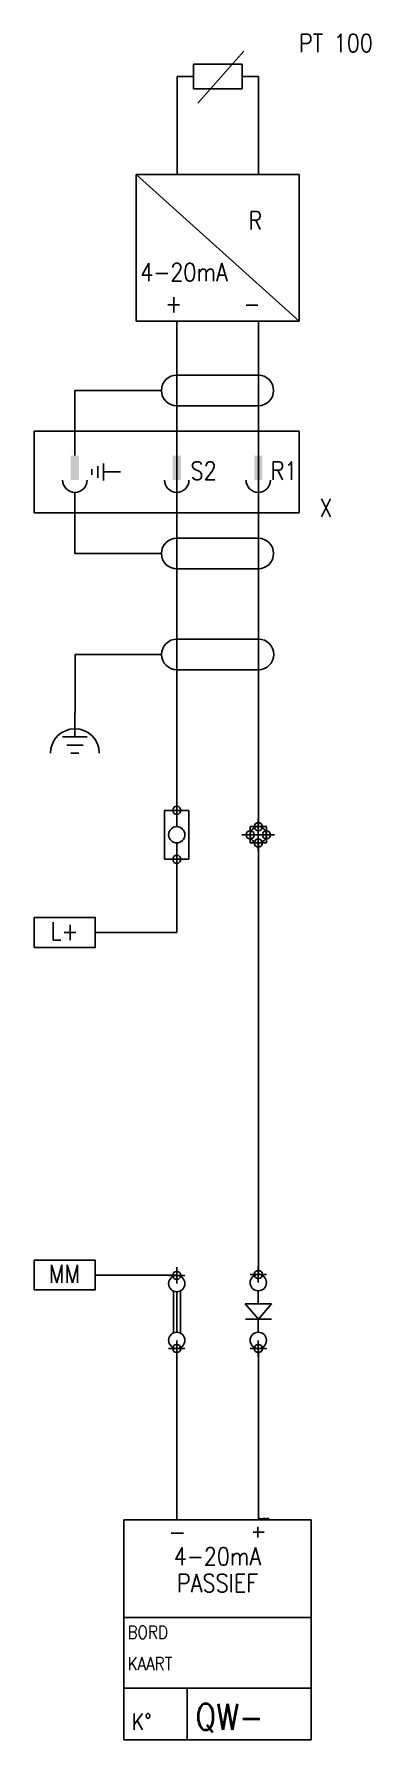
# Model space of a CAD drawing. Extents: x 95 to 136, y 51 to 260.
import ezdxf
from ezdxf.enums import TextEntityAlignment as Align

# ---------------------------------------------------------------- set-up
doc = ezdxf.new("R2010")
doc.units = 0
doc.header["$LTSCALE"] = 6
doc.header["$MEASUREMENT"] = 0
doc.header["$PDMODE"] = 34
doc.linetypes.add('DASHED', pattern=[0.75, 0.5, -0.25])
doc.layers.get('0').update_dxf_attribs({"linetype": 'CONTINUOUS'})
for name, color, linetype in [('1', 8, 'CONTINUOUS'), ('10', 8, 'DASHED'), ('11', 30, 'DASHED'), ('12', 8, 'DASHED'), ('2', 62, 'CONTINUOUS'), ('20', 8, 'CONTINUOUS'), ('3', 30, 'CONTINUOUS'), ('C', 7, 'CONTINUOUS')]:
    doc.layers.add(name, color=color, linetype=linetype)
doc.styles.add('ROMANS', font='ROMANS', dxfattribs={"width": 0.85})
doc.styles.get("Standard").update_dxf_attribs({"font": 'simplex', "width": 0.85})

# ---------------------------------------------------------------- blocks, each defined once
blk = doc.blocks.new('POT')
at = {"layer": '1'}
for p, q in [((0.03, 1.85), (-7.5, 1.85)), ((-7.5, 1.85), (-7.5, -1.81)), ((0, -1.81), (0, 1.85)), ((-7.5, -1.81), (0.03, -1.81))]:
    blk.add_line(p, q, dxfattribs=at)
at = {"layer": '1', "style": 'ROMANS', "width": 0.85}
blk.add_attdef('POTVAL', text='', height=2.2, dxfattribs=at).set_placement((-3.77, -0.93), align=Align.CENTER)
blk = doc.blocks.new('AFSCHO')
at = {"layer": '20'}
for p, q in [((10.02, 0), (0.02, 0)), ((-1.86, -1.88), (-12.48, -1.88)), ((-12.48, -1.88), (-12.48, -9)), ((10.02, -3.75), (0.02, -3.75))]:
    blk.add_line(p, q, dxfattribs=at)
for centre, start, end in [((0.02, -1.88), 90, 270), ((10.02, -1.88), 270, 90)]:
    blk.add_arc(centre, 1.88, start, end, dxfattribs=at)
blk = doc.blocks.new('AARDAF')
at = {"layer": '1'}
for p, q in [((0, 0), (0, -3)), ((-1.5, -3), (1.5, -3)), ((1, -4), (-1, -4)), ((-0.5, -5), (0.5, -5))]:
    blk.add_line(p, q, dxfattribs=at)
blk.add_arc((0, -5), 3, 0, 180, dxfattribs=at)
blk = doc.blocks.new('KLZEK')
at = {"layer": '1'}
for p, q in [((-1.5, 6), (-1.5, 0)), ((1.5, 6), (-1.5, 6)), ((0, 4), (0, 6)), ((1.5, 0), (1.5, 6)), ((-1.5, 0), (1.5, 0)), ((0, 0), (0, 2))]:
    blk.add_line(p, q, dxfattribs=at)
blk.add_circle((0, 3), 1, dxfattribs=at)
at = {"layer": 'C', "color": 2, "linetype": 'CONTINUOUS'}
blk.add_point((0, 6), dxfattribs=at)
at = {"layer": 'C', "color": 1, "linetype": 'CONTINUOUS'}
blk.add_point((0, 0), dxfattribs=at)
at = {"layer": '1', "style": 'ROMANS', "width": 0.85}
blk.add_attdef('ZEKVAL', (0.56, -4.09), '', height=2.2, dxfattribs=at)
at = {"layer": '10', "style": 'ROMANS', "width": 0.85}
blk.add_attdef('T1', (1.97, 4.15), '', height=2.2, dxfattribs=at)
at = {"layer": '12', "style": 'ROMANS', "width": 0.85}
blk.add_attdef('MATCODE', text='', height=2.2, dxfattribs=at).set_placement((-2.54, 4.15), align=Align.RIGHT)
blk = doc.blocks.new('KLEM')
at = {"layer": '1'}
blk.add_circle((0, 0), 1, dxfattribs=at)
at = {"layer": 'C', "color": 3}
blk.add_point((-1, 0), dxfattribs=at)
at = {"layer": 'C', "color": 1}
blk.add_point((0, 1), dxfattribs=at)
at = {"layer": 'C', "color": 4}
blk.add_point((1, 0), dxfattribs=at)
at = {"layer": 'C', "color": 2}
blk.add_point((0, -1), dxfattribs=at)
at = {"layer": '10', "style": 'ROMANS', "width": 0.85}
blk.add_attdef('T1', (1.47, 1.15), '', height=2.2, dxfattribs=at)
at = {"layer": '12', "style": 'ROMANS', "width": 0.85}
blk.add_attdef('MATCODE', text='', height=2.2, dxfattribs=at).set_placement((-2.04, 1.15), align=Align.RIGHT)
blk = doc.blocks.new('KLANA')
at = {"layer": '1'}
for p, q in [((-0.39, 7.04), (-0.39, 1.92)), ((0, 2), (0, 6.96)), ((0.47, 1.89), (0.47, 7.08))]:
    blk.add_line(p, q, dxfattribs=at)
for centre in [(0, 7.96), (0, 1)]:
    blk.add_circle(centre, 1, dxfattribs=at)
at = {"layer": 'C', "color": 2}
blk.add_point((0, 8.96), dxfattribs=at)
at = {"layer": 'C', "color": 1}
blk.add_point((0, 0), dxfattribs=at)
at = {"layer": '10', "style": 'ROMANS', "width": 0.85}
blk.add_attdef('T1', (1.54, 3.22), '', height=2.2, dxfattribs=at)
at = {"layer": '11', "style": 'ROMANS', "width": 0.85}
blk.add_attdef('MATCODE', text='', height=2.2, dxfattribs=at).set_placement((-1.97, 3.22), align=Align.RIGHT)
blk = doc.blocks.new('KLDI')
at = {"layer": '1'}
for p, q in [((0, 7.07), (0, 5.47)), ((-1.59, 5.47), (0.04, 3.58)), ((0, 1.99), (0, 3.58))]:
    blk.add_line(p, q, dxfattribs=at)
for centre in [(0, 8.08), (0, 1)]:
    blk.add_circle(centre, 1, dxfattribs=at)
at = {"layer": '2'}
for p, q in [((-1.59, 5.47), (1.64, 5.47)), ((1.64, 5.47), (0.04, 3.58)), ((-1.56, 3.58), (1.64, 3.58))]:
    blk.add_line(p, q, dxfattribs=at)
at = {"layer": 'C', "color": 2}
blk.add_point((0, 9.08), dxfattribs=at)
at = {"layer": 'C', "color": 1}
blk.add_point((0, 0), dxfattribs=at)
at = {"layer": '10', "style": 'ROMANS', "width": 0.85}
blk.add_attdef('T1', (1.86, 3.34), '', height=2.2, dxfattribs=at)
at = {"layer": '11', "style": 'ROMANS', "width": 0.85}
blk.add_attdef('MATCODE', text='', height=2.2, dxfattribs=at).set_placement((-2.89, 3.34), align=Align.RIGHT)
blk = doc.blocks.new('V115AE')
at = {"layer": '1'}
for p, q in [((-6.5, -12), (16.5, -12)), ((-6.5, -20.67), (16.5, -20.67)), ((1.27, -27), (1.27, -20.67))]:
    blk.add_line(p, q, dxfattribs=at)
at = {"layer": '10'}
for p, q in [((-0.7, -1.65), (0.84, -1.65)), ((9.39, -1.52), (10.73, -1.52)), ((9.96, -0.88), (9.96, -2.17))]:
    blk.add_line(p, q, dxfattribs=at)
at = {"layer": '3'}
for p, q in [((-6.5, 0), (-6.5, -27)), ((-6.5, 0), (16.5, 0)), ((16.5, 0), (16.5, -27)), ((-6.5, -27), (16.5, -27))]:
    blk.add_line(p, q, dxfattribs=at)
at = {"layer": '1', "width": 0.85}
for p in [(3.89, -30.05), (7.5, -30)]:
    blk.add_attdef('BENAMING', text='', height=2.2, rotation=90, dxfattribs=at).set_placement(p, align=Align.RIGHT)
at = {"layer": '10', "width": 0.85}
for s, p in [('4-20mA', (5, -5.59)), ('PASSIEF', (5, -8.87))]:
    blk.add_text(s, height=2.2, dxfattribs=at).set_placement(p, align=Align.CENTER)
at = {"layer": '10', "style": 'ROMANS', "width": 0.85}
for s, p in [('BORD', (-6.04, -14.6)), ('KAART', (-6.04, -18.47))]:
    blk.add_text(s, height=1.6, dxfattribs=at).set_placement(p)
at = {"layer": '10', "width": 0.85}
blk.add_text('K%%d', height=2, dxfattribs=at).set_placement((-5.5, -25.77))
for tag, p in [('PLC_NRL', (1.66, 1.69)), ('PLC_NRR', (11.66, 1.69))]:
    blk.add_attdef(tag, p, '', height=2.2, dxfattribs=at)
for tag, height, p in [('LOCCODE', 2.2, (8.22, -15.92)), ('KAART', 2.2, (8.22, -19.37)), ('NRKANAAL', 2, (-1, -25.77))]:
    blk.add_attdef(tag, text='', height=height, dxfattribs=at).set_placement(p, align=Align.CENTER)
at = {"layer": '11', "width": 0.85}
blk.add_attdef('ADRES', (2.27, -25.77), '', height=3.2, dxfattribs=at)
blk = doc.blocks.new('STOPK-MA')
at = {"layer": '1'}
for p, q in [((15, 4.5), (-17.5, 4.5)), ((-17.5, 4.5), (-17.5, -5.5)), ((15, -5.5), (15, 4.5)), ((-9.7, -1.2), (-9.7, 0.2)), ((-9, 0.55), (-9, -1.55)), ((-10.4, -0.15), (-10.4, -0.85)), ((-6.9, -0.5), (-9, -0.5)), ((15, -5.5), (-17.5, -5.5))]:
    blk.add_line(p, q, dxfattribs=at)
for centre in [(-12.5, -1.5), (0, -1.5), (10, -1.5)]:
    blk.add_arc(centre, 1.5, 180, 0, dxfattribs=at)
for points in [[(-13, -1.5), (-12, -1.5), (-13, 1.5), (-12, 1.5)], [(-0.5, -1.5), (0.5, -1.5), (-0.5, 1.5), (0.5, 1.5)], [(9.5, -1.5), (10.5, -1.5), (9.5, 1.5), (10.5, 1.5)]]:
    blk.add_solid(points, dxfattribs=at)
at = {"layer": '20'}
for p, q in [((10, 11.38), (0, 11.38)), ((-12.5, 9.5), (-12.5, 1.5)), ((-1.88, 9.5), (-12.5, 9.5)), ((10, 7.63), (0, 7.63)), ((-12.5, -10.5), (-12.5, -3)), ((10, -8.62), (0, -8.62)), ((-1.88, -10.5), (-12.5, -10.5)), ((10, -12.38), (0, -12.38))]:
    blk.add_line(p, q, dxfattribs=at)
for centre, start, end in [((0, 9.5), 90, 270), ((10, 9.5), 270, 90), ((0, -10.5), 90, 270), ((10, -10.5), 270, 90)]:
    blk.add_arc(centre, 1.88, start, end, dxfattribs=at)
at = {"layer": '1', "width": 0.85}
for s, p in [('S2', (1.69, -1.45)), ('R1', (11.51, -1.45))]:
    blk.add_text(s, height=2.2, dxfattribs=at).set_placement(p)
at = {"layer": '12', "style": 'ROMANS', "width": 0.85}
blk.add_attdef('X', (17.5, -6), '', height=2.2, dxfattribs=at)
blk = doc.blocks.new('INOMVPT')
at = {"layer": '1'}
for p, q in [((2.57, 26.74), (8.23, 33.1)), ((0.04, 30), (0.04, 18)), ((2.04, 30), (0.04, 30)), ((8.04, 30), (10.04, 30)), ((10.04, 30), (10.04, 18)), ((-5, 18), (15, 0))]:
    blk.add_line(p, q, dxfattribs=at)
at = {"layer": '3'}
for p, q in [((2.04, 31.5), (8.04, 31.5)), ((2.04, 28.5), (2.04, 31.5)), ((8.04, 31.5), (8.04, 28.5)), ((8.04, 28.5), (2.04, 28.5)), ((-5, 0), (-5, 18)), ((-5, 18), (15, 18)), ((15, 18), (15, 0)), ((15, 0), (-5, 0))]:
    blk.add_line(p, q, dxfattribs=at)
at = {"layer": '1', "style": 'ROMANS', "width": 0.85}
for tag, p in [('+', (-1.42, 1.06)), ('-', (8.18, 1.01))]:
    blk.add_attdef(tag, p, '', height=2.2, dxfattribs=at)
at = {"layer": '10', "width": 0.85}
for s, p in [('PT 100', (15, 33)), ('R', (8.8, 11.25)), ('4-20mA', (-4.48, 4.91))]:
    blk.add_text(s, height=2.2, dxfattribs=at).set_placement(p)
at = {"layer": '12', "width": 0.85}
blk.add_attdef('MATCODE', (17.5, 0), '', height=2.2, dxfattribs=at)

msp = doc.modelspace()

# ---------------------------------------------------------------- linework, layer by layer
at = {"layer": '1'}
for p, q in [((112.52, 165), (112.52, 225)), ((122.52, 225), (122.52, 163)), ((112.52, 159), (112.52, 150)), ((122.52, 161), (122.52, 108)), ((112.52, 150), (102.5, 150)), ((112.5, 108), (102.5, 108)), ((112.52, 99), (112.52, 78)), ((122.52, 99), (122.52, 78))]:
    msp.add_line(p, q, dxfattribs=at)

# ---------------------------------------------------------------- block references
at = {"layer": '2'}
for name, p, values in [('INOMVPT', (112.5, 225), {'+': '+', '-': '-'}), ('STOPK-MA', (112.5, 207), {'X': 'X'}), ('POT', (102.5, 150), {'POTVAL': 'L+'}), ('POT', (102.5, 108), {'POTVAL': 'MM'}), ('V115AE', (112.5, 78), {'ADRES': 'QW-'})]:
    msp.add_blockref(name, p, dxfattribs=at).add_auto_attribs(values)
for name, p in [('AFSCHO', (112.5, 186)), ('AARDAF', (100, 177)), ('KLZEK', (112.5, 159)), ('KLEM', (122.5, 162)), ('KLANA', (112.5, 99)), ('KLDI', (122.5, 99))]:
    msp.add_blockref(name, p, dxfattribs=at)

# ---------------------------------------------------------------- texts
at = {"flags": 1}
msp.add_attdef('SYMBTYPE', (122.5, 78), 'X', height=0.2, dxfattribs=at)

doc.saveas('drawing.dxf')
